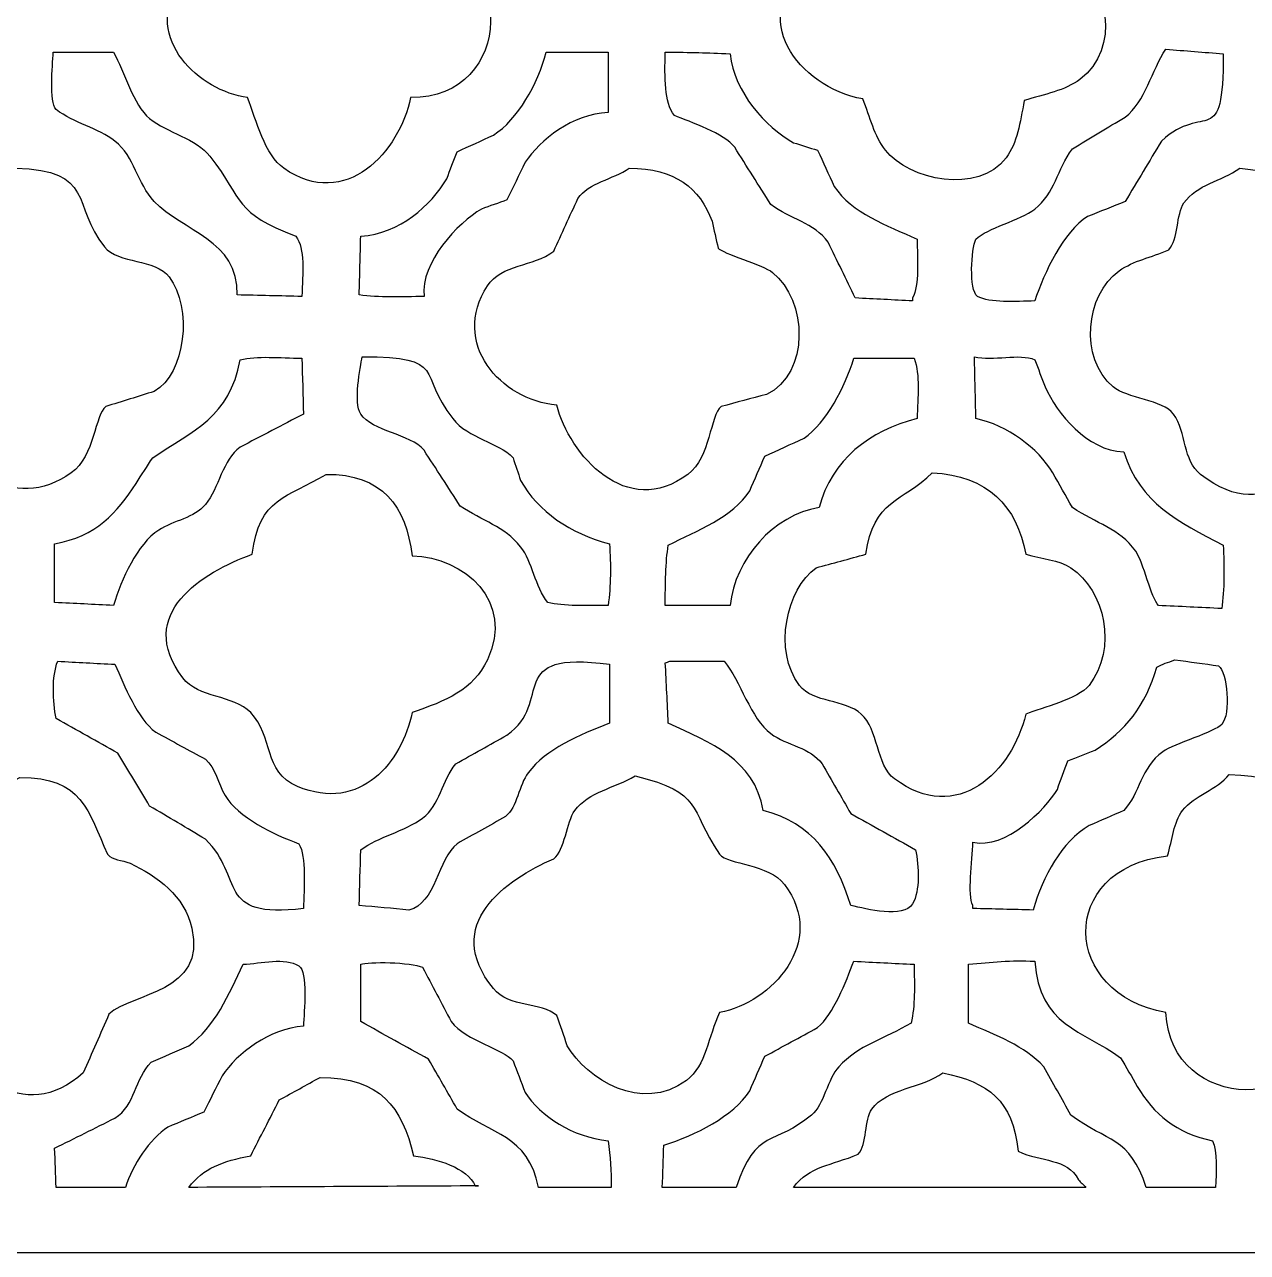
# Model space of a CAD drawing. Header units: centimetres. Extents: x -27.5 to -1.9, y -9.6 to -4.5.
# Drawn here: x -22.491 to -19.989, y -9.553 to -7.04 of the extents above; entities that cross this region are included whole.
import ezdxf

# ---------------------------------------------------------------- set-up
doc = ezdxf.new("R2010")
doc.units = ezdxf.units.CM
doc.header["$MEASUREMENT"] = 0
doc.layers.add('layer 1', color=7, linetype='Continuous')

msp = doc.modelspace()

# ---------------------------------------------------------------- linework, layer by layer
at = {"layer": 'layer 1', "color": 250}
for points, knots in [([(-27.47273, -4.52768), (-27.47273, -4.52768), (-16.31214, -4.52768), (-16.31214, -4.52768), (-16.31214, -4.52768), (-16.31214, -4.52768), (-16.31214, -9.55272), (-16.31214, -9.55272), (-16.31214, -9.55272), (-16.31214, -9.55272), (-27.47273, -9.55272), (-27.47273, -9.55272), (-27.47273, -9.55272), (-27.47273, -9.55272), (-27.47273, -4.52768), (-27.47273, -4.52768)], [0, 0, 0, 0, 0.2, 0.2, 0.2, 0.2, 0.4, 0.4, 0.4, 0.4, 0.6, 0.6, 0.6, 0.6, 1, 1, 1, 1]), ([(-21.8958, -6.71126), (-21.92749, -6.7349), (-21.96629, -6.74604), (-21.98834, -6.77912), (-21.98834, -6.77912), (-22.00273, -6.81099), (-22.01713, -6.84288), (-22.03153, -6.87475), (-22.03153, -6.87475), (-22.07652, -6.91581), (-22.14296, -6.90031), (-22.17651, -6.95495), (-22.17651, -6.95495), (-22.2475, -7.07058), (-22.13426, -7.17636), (-22.03461, -7.18939), (-22.03461, -7.18939), (-22.01668, -7.23701), (-21.9997, -7.30716), (-21.96058, -7.33437), (-21.96058, -7.33437), (-21.83404, -7.42238), (-21.72315, -7.29967), (-21.70146, -7.18939), (-21.70146, -7.18939), (-21.48761, -7.19403), (-21.48029, -6.87547), (-21.69529, -6.88092), (-21.69529, -6.88092), (-21.71972, -6.77554), (-21.76288, -6.70893), (-21.8958, -6.71126)], [0, 0, 0, 0, 0.1111111, 0.1111111, 0.1111111, 0.1111111, 0.2222222, 0.2222222, 0.2222222, 0.2222222, 0.3333333, 0.3333333, 0.3333333, 0.3333333, 0.4444444, 0.4444444, 0.4444444, 0.4444444, 0.5555556, 0.5555556, 0.5555556, 0.5555556, 0.6666667, 0.6666667, 0.6666667, 0.6666667, 0.7777778, 0.7777778, 0.7777778, 0.7777778, 1, 1, 1, 1]), ([(-20.63722, -6.71126), (-20.67158, -6.73595), (-20.71715, -6.74536), (-20.7421, -6.77912), (-20.7421, -6.77912), (-20.75839, -6.80114), (-20.76004, -6.86189), (-20.78221, -6.87783), (-20.78221, -6.87783), (-20.82127, -6.89409), (-20.85394, -6.89812), (-20.884, -6.92102), (-20.884, -6.92102), (-21.01693, -7.02228), (-20.90886, -7.16815), (-20.77604, -7.19248), (-20.77604, -7.19248), (-20.76093, -7.23072), (-20.75266, -7.26789), (-20.72977, -7.29736), (-20.72977, -7.29736), (-20.68236, -7.35838), (-20.53959, -7.38881), (-20.48299, -7.31278), (-20.48299, -7.31278), (-20.46021, -7.28219), (-20.45407, -7.24161), (-20.44597, -7.19556), (-20.44597, -7.19556), (-20.40431, -7.18286), (-20.36262, -7.17554), (-20.33183, -7.15237), (-20.33183, -7.15237), (-20.24815, -7.0894), (-20.27306, -6.95489), (-20.35034, -6.9056), (-20.35034, -6.9056), (-20.37647, -6.88893), (-20.40807, -6.88703), (-20.44288, -6.87783), (-20.44288, -6.87783), (-20.47112, -6.78304), (-20.50841, -6.70866), (-20.63722, -6.71126)], [0, 0, 0, 0, 0.0833333, 0.0833333, 0.0833333, 0.0833333, 0.1666667, 0.1666667, 0.1666667, 0.1666667, 0.25, 0.25, 0.25, 0.25, 0.3333333, 0.3333333, 0.3333333, 0.3333333, 0.4166667, 0.4166667, 0.4166667, 0.4166667, 0.5, 0.5, 0.5, 0.5, 0.5833333, 0.5833333, 0.5833333, 0.5833333, 0.6666667, 0.6666667, 0.6666667, 0.6666667, 0.75, 0.75, 0.75, 0.75, 0.8333333, 0.8333333, 0.8333333, 0.8333333, 1, 1, 1, 1]), ([(-22.43254, -7.09685), (-22.43357, -7.12602), (-22.44159, -7.19752), (-22.42637, -7.21407), (-22.42637, -7.21407), (-22.39044, -7.24231), (-22.34066, -7.25145), (-22.30607, -7.27885), (-22.30607, -7.27885), (-22.26589, -7.31067), (-22.26042, -7.36513), (-22.22586, -7.40224), (-22.22586, -7.40224), (-22.16886, -7.46346), (-22.05221, -7.48076), (-22.0562, -7.59349), (-22.0562, -7.59349), (-22.01199, -7.59452), (-21.96777, -7.59555), (-21.92356, -7.59658), (-21.92356, -7.59658), (-21.92228, -7.54715), (-21.91667, -7.49974), (-21.9359, -7.47319), (-21.9359, -7.47319), (-22.06235, -7.42519), (-22.04135, -7.40185), (-22.11173, -7.3097), (-22.11173, -7.3097), (-22.13957, -7.27324), (-22.19942, -7.2615), (-22.23512, -7.23258), (-22.23512, -7.23258), (-22.26989, -7.2044), (-22.28605, -7.13603), (-22.30915, -7.09685), (-22.30915, -7.09685), (-22.35028, -7.09685), (-22.39142, -7.09685), (-22.43254, -7.09685)], [0, 0, 0, 0, 0.0909091, 0.0909091, 0.0909091, 0.0909091, 0.1818182, 0.1818182, 0.1818182, 0.1818182, 0.2727273, 0.2727273, 0.2727273, 0.2727273, 0.3636364, 0.3636364, 0.3636364, 0.3636364, 0.4545455, 0.4545455, 0.4545455, 0.4545455, 0.5454545, 0.5454545, 0.5454545, 0.5454545, 0.6363636, 0.6363636, 0.6363636, 0.6363636, 0.7272727, 0.7272727, 0.7272727, 0.7272727, 0.8181818, 0.8181818, 0.8181818, 0.8181818, 1, 1, 1, 1]), ([(-21.80325, -7.47319), (-21.80428, -7.51328), (-21.80531, -7.55339), (-21.80634, -7.59349), (-21.80634, -7.59349), (-21.7659, -7.59936), (-21.71893, -7.5972), (-21.6737, -7.59658), (-21.6737, -7.59658), (-21.68125, -7.52697), (-21.60445, -7.44596), (-21.55648, -7.41766), (-21.55648, -7.41766), (-21.539, -7.41149), (-21.52151, -7.40532), (-21.50404, -7.39915), (-21.50404, -7.39915), (-21.4917, -7.37345), (-21.47936, -7.34774), (-21.46702, -7.32203), (-21.46702, -7.32203), (-21.43586, -7.27599), (-21.37007, -7.22308), (-21.29736, -7.22024), (-21.29736, -7.22024), (-21.29736, -7.17911), (-21.29736, -7.13797), (-21.29736, -7.09685), (-21.29736, -7.09685), (-21.33951, -7.09685), (-21.38168, -7.09685), (-21.42383, -7.09685), (-21.42383, -7.09685), (-21.44081, -7.16171), (-21.48128, -7.23416), (-21.5318, -7.26651), (-21.5318, -7.26651), (-21.55647, -7.27782), (-21.58116, -7.28913), (-21.60583, -7.30044), (-21.60583, -7.30044), (-21.61303, -7.31895), (-21.62023, -7.33746), (-21.62743, -7.35597), (-21.62743, -7.35597), (-21.66023, -7.41047), (-21.72263, -7.46766), (-21.80325, -7.47319)], [0, 0, 0, 0, 0.0769231, 0.0769231, 0.0769231, 0.0769231, 0.1538462, 0.1538462, 0.1538462, 0.1538462, 0.2307692, 0.2307692, 0.2307692, 0.2307692, 0.3076923, 0.3076923, 0.3076923, 0.3076923, 0.3846154, 0.3846154, 0.3846154, 0.3846154, 0.4615385, 0.4615385, 0.4615385, 0.4615385, 0.5384615, 0.5384615, 0.5384615, 0.5384615, 0.6153846, 0.6153846, 0.6153846, 0.6153846, 0.6923077, 0.6923077, 0.6923077, 0.6923077, 0.7692308, 0.7692308, 0.7692308, 0.7692308, 0.8461538, 0.8461538, 0.8461538, 0.8461538, 1, 1, 1, 1]), ([(-21.18014, -7.09685), (-21.1816, -7.14959), (-21.18279, -7.19825), (-21.16163, -7.22641), (-21.16163, -7.22641), (-21.12773, -7.23973), (-21.05949, -7.26326), (-21.03824, -7.29119), (-21.03824, -7.29119), (-21.01356, -7.33026), (-20.98888, -7.36934), (-20.96421, -7.40841), (-20.96421, -7.40841), (-20.92513, -7.43804), (-20.87553, -7.44576), (-20.84699, -7.48553), (-20.84699, -7.48553), (-20.82848, -7.52357), (-20.80997, -7.56162), (-20.79146, -7.59966), (-20.79146, -7.59966), (-20.75239, -7.60172), (-20.71331, -7.60377), (-20.67424, -7.60583), (-20.67424, -7.60583), (-20.67424, -7.60377), (-20.67424, -7.60172), (-20.67424, -7.59966), (-20.67424, -7.59966), (-20.66, -7.57318), (-20.6643, -7.51959), (-20.66499, -7.47936), (-20.66499, -7.47936), (-20.72783, -7.45048), (-20.79824, -7.42626), (-20.83465, -7.37139), (-20.83465, -7.37139), (-20.84596, -7.34671), (-20.85727, -7.32203), (-20.86858, -7.29736), (-20.86858, -7.29736), (-20.88503, -7.29222), (-20.90148, -7.28707), (-20.91793, -7.28193), (-20.91793, -7.28193), (-20.97578, -7.24828), (-21.03847, -7.181), (-21.04749, -7.09993), (-21.04749, -7.09993), (-21.0964, -7.09774), (-21.12582, -7.09685), (-21.18014, -7.09685)], [0, 0, 0, 0, 0.0714286, 0.0714286, 0.0714286, 0.0714286, 0.1428571, 0.1428571, 0.1428571, 0.1428571, 0.2142857, 0.2142857, 0.2142857, 0.2142857, 0.2857143, 0.2857143, 0.2857143, 0.2857143, 0.3571429, 0.3571429, 0.3571429, 0.3571429, 0.4285714, 0.4285714, 0.4285714, 0.4285714, 0.5, 0.5, 0.5, 0.5, 0.5714286, 0.5714286, 0.5714286, 0.5714286, 0.6428571, 0.6428571, 0.6428571, 0.6428571, 0.7142857, 0.7142857, 0.7142857, 0.7142857, 0.7857143, 0.7857143, 0.7857143, 0.7857143, 0.8571429, 0.8571429, 0.8571429, 0.8571429, 1, 1, 1, 1]), ([(-20.156, -7.09068), (-20.18504, -7.13364), (-20.19817, -7.19833), (-20.23929, -7.22949), (-20.23929, -7.22949), (-20.27528, -7.25108), (-20.31127, -7.27268), (-20.34726, -7.29427), (-20.34726, -7.29427), (-20.3793, -7.33832), (-20.38245, -7.38452), (-20.42438, -7.41766), (-20.42438, -7.41766), (-20.45342, -7.44062), (-20.52225, -7.45693), (-20.54468, -7.47936), (-20.54468, -7.47936), (-20.55436, -7.49853), (-20.55929, -7.58377), (-20.5416, -7.59658), (-20.5416, -7.59658), (-20.5157, -7.61051), (-20.46389, -7.60652), (-20.42438, -7.60583), (-20.42438, -7.60583), (-20.40516, -7.54735), (-20.36481, -7.46366), (-20.31641, -7.43308), (-20.31641, -7.43308), (-20.29071, -7.4228), (-20.26499, -7.41252), (-20.23929, -7.40224), (-20.23929, -7.40224), (-20.21462, -7.36111), (-20.18993, -7.31997), (-20.16526, -7.27885), (-20.16526, -7.27885), (-20.0761, -7.19619), (-20.03827, -7.3018), (-20.03878, -7.09993), (-20.03878, -7.09993), (-20.07785, -7.09685), (-20.11693, -7.09376), (-20.156, -7.09068)], [0, 0, 0, 0, 0.0833333, 0.0833333, 0.0833333, 0.0833333, 0.1666667, 0.1666667, 0.1666667, 0.1666667, 0.25, 0.25, 0.25, 0.25, 0.3333333, 0.3333333, 0.3333333, 0.3333333, 0.4166667, 0.4166667, 0.4166667, 0.4166667, 0.5, 0.5, 0.5, 0.5, 0.5833333, 0.5833333, 0.5833333, 0.5833333, 0.6666667, 0.6666667, 0.6666667, 0.6666667, 0.75, 0.75, 0.75, 0.75, 0.8333333, 0.8333333, 0.8333333, 0.8333333, 1, 1, 1, 1]), ([(-22.50966, -7.33437), (-22.60765, -7.39517), (-22.61727, -7.37684), (-22.65464, -7.50403), (-22.65464, -7.50403), (-22.77093, -7.5162), (-22.87766, -7.64142), (-22.79346, -7.7539), (-22.79346, -7.7539), (-22.76496, -7.79196), (-22.70046, -7.7982), (-22.65464, -7.81868), (-22.65464, -7.81868), (-22.6397, -7.947), (-22.51389, -8.04286), (-22.39552, -7.95749), (-22.39552, -7.95749), (-22.34728, -7.92269), (-22.34715, -7.83858), (-22.32458, -7.82176), (-22.32458, -7.82176), (-22.29168, -7.81148), (-22.25876, -7.8012), (-22.22586, -7.79091), (-22.22586, -7.79091), (-22.16156, -7.75521), (-22.147, -7.61982), (-22.19502, -7.55647), (-22.19502, -7.55647), (-22.22339, -7.51905), (-22.29921, -7.53023), (-22.32766, -7.49478), (-22.32766, -7.49478), (-22.39465, -7.41131), (-22.34666, -7.33704), (-22.50966, -7.33437)], [0, 0, 0, 0, 0.1, 0.1, 0.1, 0.1, 0.2, 0.2, 0.2, 0.2, 0.3, 0.3, 0.3, 0.3, 0.4, 0.4, 0.4, 0.4, 0.5, 0.5, 0.5, 0.5, 0.6, 0.6, 0.6, 0.6, 0.7, 0.7, 0.7, 0.7, 0.8, 0.8, 0.8, 0.8, 1, 1, 1, 1]), ([(-21.25417, -7.33437), (-21.28708, -7.35694), (-21.3366, -7.36344), (-21.35905, -7.39607), (-21.35905, -7.39607), (-21.3755, -7.43205), (-21.39196, -7.46805), (-21.40841, -7.50403), (-21.40841, -7.50403), (-21.4509, -7.53628), (-21.51465, -7.52969), (-21.54414, -7.57498), (-21.54414, -7.57498), (-21.62011, -7.69168), (-21.51715, -7.80908), (-21.40224, -7.81868), (-21.40224, -7.81868), (-21.37655, -7.92079), (-21.25868, -8.05418), (-21.13387, -7.96057), (-21.13387, -7.96057), (-21.08797, -7.92615), (-21.08833, -7.83962), (-21.066, -7.82176), (-21.066, -7.82176), (-21.03516, -7.81354), (-21.0043, -7.80531), (-20.97346, -7.79708), (-20.97346, -7.79708), (-20.88394, -7.75523), (-20.88898, -7.60393), (-20.96112, -7.54722), (-20.96112, -7.54722), (-20.97916, -7.53304), (-21.06428, -7.50751), (-21.07217, -7.49786), (-21.07217, -7.49786), (-21.07628, -7.47936), (-21.0804, -7.46085), (-21.08451, -7.44234), (-21.08451, -7.44234), (-21.10963, -7.37517), (-21.16036, -7.33393), (-21.25417, -7.33437)], [0, 0, 0, 0, 0.0833333, 0.0833333, 0.0833333, 0.0833333, 0.1666667, 0.1666667, 0.1666667, 0.1666667, 0.25, 0.25, 0.25, 0.25, 0.3333333, 0.3333333, 0.3333333, 0.3333333, 0.4166667, 0.4166667, 0.4166667, 0.4166667, 0.5, 0.5, 0.5, 0.5, 0.5833333, 0.5833333, 0.5833333, 0.5833333, 0.6666667, 0.6666667, 0.6666667, 0.6666667, 0.75, 0.75, 0.75, 0.75, 0.8333333, 0.8333333, 0.8333333, 0.8333333, 1, 1, 1, 1]), ([(-20.00485, -7.33437), (-20.04288, -7.36078), (-20.09299, -7.36738), (-20.11899, -7.40532), (-20.11899, -7.40532), (-20.13462, -7.42815), (-20.13073, -7.47998), (-20.14983, -7.50095), (-20.14983, -7.50095), (-20.1865, -7.51744), (-20.22151, -7.52262), (-20.25163, -7.54414), (-20.25163, -7.54414), (-20.32065, -7.59346), (-20.33375, -7.72227), (-20.26397, -7.78166), (-20.26397, -7.78166), (-20.2365, -7.80504), (-20.16153, -7.80818), (-20.14058, -7.83719), (-20.14058, -7.83719), (-20.11301, -7.87537), (-20.12187, -7.93199), (-20.08505, -7.96057), (-20.08505, -7.96057), (-19.93707, -8.07546), (-19.86362, -7.92606), (-19.8136, -7.82485), (-19.8136, -7.82485), (-19.68724, -7.81534), (-19.60486, -7.66017), (-19.69021, -7.54722), (-19.69021, -7.54722), (-19.71876, -7.50944), (-19.777, -7.51528), (-19.81668, -7.48861), (-19.81668, -7.48861), (-19.84211, -7.38433), (-19.88491, -7.3437), (-20.00485, -7.33437)], [0, 0, 0, 0, 0.0909091, 0.0909091, 0.0909091, 0.0909091, 0.1818182, 0.1818182, 0.1818182, 0.1818182, 0.2727273, 0.2727273, 0.2727273, 0.2727273, 0.3636364, 0.3636364, 0.3636364, 0.3636364, 0.4545455, 0.4545455, 0.4545455, 0.4545455, 0.5454545, 0.5454545, 0.5454545, 0.5454545, 0.6363636, 0.6363636, 0.6363636, 0.6363636, 0.7272727, 0.7272727, 0.7272727, 0.7272727, 0.8181818, 0.8181818, 0.8181818, 0.8181818, 1, 1, 1, 1]), ([(-20.54777, -7.71997), (-20.54674, -7.76212), (-20.54571, -7.80429), (-20.54468, -7.84644), (-20.54468, -7.84644), (-20.48049, -7.86036), (-20.41726, -7.90687), (-20.38736, -7.95749), (-20.38736, -7.95749), (-20.37399, -7.98114), (-20.36062, -8.00479), (-20.34726, -8.02844), (-20.34726, -8.02844), (-20.29822, -8.06218), (-20.25157, -8.06981), (-20.2177, -8.1179), (-20.2177, -8.1179), (-20.20236, -8.13967), (-20.18548, -8.21486), (-20.17143, -8.22895), (-20.17143, -8.22895), (-20.12825, -8.231), (-20.08505, -8.23306), (-20.04187, -8.23512), (-20.04187, -8.23512), (-20.03611, -8.19752), (-20.03659, -8.14721), (-20.03878, -8.10556), (-20.03878, -8.10556), (-20.13162, -8.05567), (-20.20756, -8.02242), (-20.24238, -7.9143), (-20.24238, -7.9143), (-20.31683, -7.91257), (-20.3796, -7.83576), (-20.40278, -7.78166), (-20.40278, -7.78166), (-20.40998, -7.76315), (-20.41718, -7.74464), (-20.42438, -7.72613), (-20.42438, -7.72613), (-20.45526, -7.71204), (-20.50984, -7.72962), (-20.54777, -7.71997)], [0, 0, 0, 0, 0.0833333, 0.0833333, 0.0833333, 0.0833333, 0.1666667, 0.1666667, 0.1666667, 0.1666667, 0.25, 0.25, 0.25, 0.25, 0.3333333, 0.3333333, 0.3333333, 0.3333333, 0.4166667, 0.4166667, 0.4166667, 0.4166667, 0.5, 0.5, 0.5, 0.5, 0.5833333, 0.5833333, 0.5833333, 0.5833333, 0.6666667, 0.6666667, 0.6666667, 0.6666667, 0.75, 0.75, 0.75, 0.75, 0.8333333, 0.8333333, 0.8333333, 0.8333333, 1, 1, 1, 1]), ([(-22.42946, -8.22278), (-22.38936, -8.22483), (-22.34925, -8.22689), (-22.30915, -8.22895), (-22.30915, -8.22895), (-22.29261, -8.17507), (-22.26069, -8.10289), (-22.21661, -8.07471), (-22.21661, -8.07471), (-22.18578, -8.055), (-22.14362, -8.04969), (-22.12098, -8.02227), (-22.12098, -8.02227), (-22.09316, -7.98857), (-22.08602, -7.9303), (-22.05003, -7.90505), (-22.05003, -7.90505), (-22.00685, -7.88243), (-21.96366, -7.8598), (-21.92047, -7.83719), (-21.92047, -7.83719), (-21.9215, -7.79914), (-21.92253, -7.76109), (-21.92356, -7.72305), (-21.92356, -7.72305), (-21.96893, -7.72247), (-22.01537, -7.71755), (-22.05003, -7.72613), (-22.05003, -7.72613), (-22.07155, -7.84412), (-22.14558, -7.87017), (-22.22895, -7.92664), (-22.22895, -7.92664), (-22.24026, -7.94412), (-22.25157, -7.9616), (-22.26288, -7.97908), (-22.26288, -7.97908), (-22.30146, -8.03891), (-22.34457, -8.08812), (-22.42946, -8.10247), (-22.42946, -8.10247), (-22.42946, -8.14257), (-22.42946, -8.18268), (-22.42946, -8.22278)], [0, 0, 0, 0, 0.0833333, 0.0833333, 0.0833333, 0.0833333, 0.1666667, 0.1666667, 0.1666667, 0.1666667, 0.25, 0.25, 0.25, 0.25, 0.3333333, 0.3333333, 0.3333333, 0.3333333, 0.4166667, 0.4166667, 0.4166667, 0.4166667, 0.5, 0.5, 0.5, 0.5, 0.5833333, 0.5833333, 0.5833333, 0.5833333, 0.6666667, 0.6666667, 0.6666667, 0.6666667, 0.75, 0.75, 0.75, 0.75, 0.8333333, 0.8333333, 0.8333333, 0.8333333, 1, 1, 1, 1]), ([(-21.80017, -7.71997), (-21.80458, -7.74138), (-21.8184, -7.81413), (-21.80325, -7.83719), (-21.80325, -7.83719), (-21.77972, -7.87302), (-21.70221, -7.87721), (-21.6737, -7.91122), (-21.6737, -7.91122), (-21.64902, -7.94926), (-21.62434, -7.98731), (-21.59966, -8.02535), (-21.59966, -8.02535), (-21.55473, -8.05637), (-21.50926, -8.06672), (-21.47627, -8.10864), (-21.47627, -8.10864), (-21.45156, -8.14004), (-21.44667, -8.19054), (-21.42075, -8.22278), (-21.42075, -8.22278), (-21.38833, -8.23073), (-21.33903, -8.22927), (-21.29736, -8.22895), (-21.29736, -8.22895), (-21.29108, -8.18725), (-21.29167, -8.14731), (-21.29427, -8.10247), (-21.29427, -8.10247), (-21.37501, -8.08194), (-21.43997, -8.03729), (-21.47627, -7.97291), (-21.47627, -7.97291), (-21.48141, -7.95749), (-21.48656, -7.94207), (-21.4917, -7.92664), (-21.4917, -7.92664), (-21.52261, -7.89392), (-21.5823, -7.88792), (-21.61509, -7.84644), (-21.61509, -7.84644), (-21.68855, -7.7535), (-21.62348, -7.71999), (-21.80017, -7.71997)], [0, 0, 0, 0, 0.0833333, 0.0833333, 0.0833333, 0.0833333, 0.1666667, 0.1666667, 0.1666667, 0.1666667, 0.25, 0.25, 0.25, 0.25, 0.3333333, 0.3333333, 0.3333333, 0.3333333, 0.4166667, 0.4166667, 0.4166667, 0.4166667, 0.5, 0.5, 0.5, 0.5, 0.5833333, 0.5833333, 0.5833333, 0.5833333, 0.6666667, 0.6666667, 0.6666667, 0.6666667, 0.75, 0.75, 0.75, 0.75, 0.8333333, 0.8333333, 0.8333333, 0.8333333, 1, 1, 1, 1]), ([(-21.18014, -8.22895), (-21.13593, -8.22895), (-21.0917, -8.22895), (-21.04749, -8.22895), (-21.04749, -8.22895), (-21.03725, -8.13273), (-20.95867, -8.04384), (-20.86549, -8.02844), (-20.86549, -8.02844), (-20.83965, -7.93062), (-20.76293, -7.87123), (-20.66499, -7.84644), (-20.66499, -7.84644), (-20.66415, -7.80142), (-20.65825, -7.75838), (-20.67116, -7.72305), (-20.67116, -7.72305), (-20.71228, -7.72305), (-20.75342, -7.72305), (-20.79454, -7.72305), (-20.79454, -7.72305), (-20.81212, -7.78133), (-20.85053, -7.85518), (-20.89634, -7.88654), (-20.89634, -7.88654), (-20.92307, -7.89888), (-20.94981, -7.91122), (-20.97654, -7.92356), (-20.97654, -7.92356), (-20.98683, -7.94721), (-20.99711, -7.97086), (-21.00739, -7.99451), (-21.00739, -7.99451), (-21.04271, -8.0491), (-21.11464, -8.07486), (-21.17397, -8.10556), (-21.17397, -8.10556), (-21.17973, -8.13931), (-21.18033, -8.18634), (-21.18014, -8.22895)], [0, 0, 0, 0, 0.0909091, 0.0909091, 0.0909091, 0.0909091, 0.1818182, 0.1818182, 0.1818182, 0.1818182, 0.2727273, 0.2727273, 0.2727273, 0.2727273, 0.3636364, 0.3636364, 0.3636364, 0.3636364, 0.4545455, 0.4545455, 0.4545455, 0.4545455, 0.5454545, 0.5454545, 0.5454545, 0.5454545, 0.6363636, 0.6363636, 0.6363636, 0.6363636, 0.7272727, 0.7272727, 0.7272727, 0.7272727, 0.8181818, 0.8181818, 0.8181818, 0.8181818, 1, 1, 1, 1]), ([(-21.8742, -7.96057), (-21.95412, -8.00898), (-22.01117, -8.00721), (-22.02536, -8.12407), (-22.02536, -8.12407), (-22.127, -8.16131), (-22.26644, -8.24588), (-22.16725, -8.37701), (-22.16725, -8.37701), (-22.13547, -8.41904), (-22.0644, -8.41127), (-22.02844, -8.44796), (-22.02844, -8.44796), (-21.98096, -8.49641), (-22.00339, -8.56951), (-21.93281, -8.59912), (-21.93281, -8.59912), (-21.80262, -8.65372), (-21.71833, -8.54804), (-21.69837, -8.44796), (-21.69837, -8.44796), (-21.62921, -8.42427), (-21.57352, -8.40219), (-21.54414, -8.34), (-21.54414, -8.34), (-21.48805, -8.22128), (-21.59082, -8.12957), (-21.69837, -8.12715), (-21.69837, -8.12715), (-21.71008, -8.02613), (-21.75977, -7.95894), (-21.8742, -7.96057)], [0, 0, 0, 0, 0.1111111, 0.1111111, 0.1111111, 0.1111111, 0.2222222, 0.2222222, 0.2222222, 0.2222222, 0.3333333, 0.3333333, 0.3333333, 0.3333333, 0.4444444, 0.4444444, 0.4444444, 0.4444444, 0.5555556, 0.5555556, 0.5555556, 0.5555556, 0.6666667, 0.6666667, 0.6666667, 0.6666667, 0.7777778, 0.7777778, 0.7777778, 0.7777778, 1, 1, 1, 1]), ([(-20.63414, -7.95749), (-20.69424, -8.0166), (-20.75571, -8.01304), (-20.76987, -8.12407), (-20.76987, -8.12407), (-20.8038, -8.13332), (-20.83773, -8.14258), (-20.87166, -8.15183), (-20.87166, -8.15183), (-20.93199, -8.19413), (-20.96009, -8.3221), (-20.9056, -8.39244), (-20.9056, -8.39244), (-20.87738, -8.42886), (-20.81315, -8.42061), (-20.77912, -8.45105), (-20.77912, -8.45105), (-20.74425, -8.48224), (-20.74906, -8.55528), (-20.71126, -8.58369), (-20.71126, -8.58369), (-20.58331, -8.67984), (-20.46906, -8.56756), (-20.44288, -8.45105), (-20.44288, -8.45105), (-20.40799, -8.43726), (-20.33572, -8.42094), (-20.31332, -8.39244), (-20.31332, -8.39244), (-20.25418, -8.31715), (-20.28091, -8.19769), (-20.35034, -8.15183), (-20.35034, -8.15183), (-20.37571, -8.13507), (-20.41025, -8.13399), (-20.44288, -8.12407), (-20.44288, -8.12407), (-20.46046, -8.02573), (-20.52088, -7.96266), (-20.63414, -7.95749)], [0, 0, 0, 0, 0.0909091, 0.0909091, 0.0909091, 0.0909091, 0.1818182, 0.1818182, 0.1818182, 0.1818182, 0.2727273, 0.2727273, 0.2727273, 0.2727273, 0.3636364, 0.3636364, 0.3636364, 0.3636364, 0.4545455, 0.4545455, 0.4545455, 0.4545455, 0.5454545, 0.5454545, 0.5454545, 0.5454545, 0.6363636, 0.6363636, 0.6363636, 0.6363636, 0.7272727, 0.7272727, 0.7272727, 0.7272727, 0.8181818, 0.8181818, 0.8181818, 0.8181818, 1, 1, 1, 1]), ([(-21.80634, -8.84281), (-21.77241, -8.84589), (-21.73847, -8.84898), (-21.70454, -8.85206), (-21.70454, -8.85206), (-21.65026, -8.83999), (-21.64567, -8.7466), (-21.60583, -8.71633), (-21.60583, -8.71633), (-21.57293, -8.69783), (-21.54002, -8.67932), (-21.50712, -8.66081), (-21.50712, -8.66081), (-21.48311, -8.6417), (-21.47938, -8.59588), (-21.46085, -8.57135), (-21.46085, -8.57135), (-21.4236, -8.52205), (-21.35626, -8.49414), (-21.29427, -8.46956), (-21.29427, -8.46956), (-21.29427, -8.42946), (-21.29427, -8.38935), (-21.29427, -8.34925), (-21.29427, -8.34925), (-21.51212, -8.32012), (-21.40626, -8.4253), (-21.50404, -8.49423), (-21.50404, -8.49423), (-21.53899, -8.51377), (-21.57396, -8.53331), (-21.60892, -8.55284), (-21.60892, -8.55284), (-21.63715, -8.587), (-21.64095, -8.63745), (-21.67678, -8.6639), (-21.67678, -8.6639), (-21.714, -8.69137), (-21.76733, -8.70232), (-21.80325, -8.72867), (-21.80325, -8.72867), (-21.80428, -8.76672), (-21.80531, -8.80477), (-21.80634, -8.84281)], [0, 0, 0, 0, 0.0833333, 0.0833333, 0.0833333, 0.0833333, 0.1666667, 0.1666667, 0.1666667, 0.1666667, 0.25, 0.25, 0.25, 0.25, 0.3333333, 0.3333333, 0.3333333, 0.3333333, 0.4166667, 0.4166667, 0.4166667, 0.4166667, 0.5, 0.5, 0.5, 0.5, 0.5833333, 0.5833333, 0.5833333, 0.5833333, 0.6666667, 0.6666667, 0.6666667, 0.6666667, 0.75, 0.75, 0.75, 0.75, 0.8333333, 0.8333333, 0.8333333, 0.8333333, 1, 1, 1, 1]), ([(-20.13749, -8.34), (-20.15249, -8.34624), (-20.16348, -8.34793), (-20.17451, -8.35542), (-20.17451, -8.35542), (-20.19734, -8.43427), (-20.23945, -8.48585), (-20.30099, -8.52508), (-20.30099, -8.52508), (-20.31949, -8.53228), (-20.338, -8.53948), (-20.35651, -8.54668), (-20.35651, -8.54668), (-20.36371, -8.56621), (-20.37091, -8.58575), (-20.3781, -8.60529), (-20.3781, -8.60529), (-20.40225, -8.6463), (-20.48476, -8.7292), (-20.55085, -8.71325), (-20.55085, -8.71325), (-20.55152, -8.75195), (-20.56269, -8.82137), (-20.55085, -8.84281), (-20.55085, -8.84281), (-20.55085, -8.84487), (-20.55085, -8.84692), (-20.55085, -8.84898), (-20.55085, -8.84898), (-20.50972, -8.85001), (-20.46859, -8.85104), (-20.42746, -8.85206), (-20.42746, -8.85206), (-20.40858, -8.7825), (-20.36852, -8.71298), (-20.31332, -8.67932), (-20.31332, -8.67932), (-20.28968, -8.66904), (-20.26602, -8.65875), (-20.24238, -8.64847), (-20.24238, -8.64847), (-20.20799, -8.61264), (-20.20904, -8.56178), (-20.16217, -8.52817), (-20.16217, -8.52817), (-20.14044, -8.51258), (-20.05432, -8.48665), (-20.04187, -8.47264), (-20.04187, -8.47264), (-20.02215, -8.45045), (-20.03081, -8.36492), (-20.04804, -8.35234), (-20.04804, -8.35234), (-20.07785, -8.34822), (-20.10768, -8.34411), (-20.13749, -8.34)], [0, 0, 0, 0, 0.0666667, 0.0666667, 0.0666667, 0.0666667, 0.1333333, 0.1333333, 0.1333333, 0.1333333, 0.2, 0.2, 0.2, 0.2, 0.2666667, 0.2666667, 0.2666667, 0.2666667, 0.3333333, 0.3333333, 0.3333333, 0.3333333, 0.4, 0.4, 0.4, 0.4, 0.4666667, 0.4666667, 0.4666667, 0.4666667, 0.5333333, 0.5333333, 0.5333333, 0.5333333, 0.6, 0.6, 0.6, 0.6, 0.6666667, 0.6666667, 0.6666667, 0.6666667, 0.7333333, 0.7333333, 0.7333333, 0.7333333, 0.8, 0.8, 0.8, 0.8, 0.8666667, 0.8666667, 0.8666667, 0.8666667, 1, 1, 1, 1]), ([(-22.42329, -8.34308), (-22.43519, -8.3741), (-22.43408, -8.42553), (-22.42637, -8.4603), (-22.42637, -8.4603), (-22.38422, -8.48395), (-22.34205, -8.5076), (-22.2999, -8.53125), (-22.2999, -8.53125), (-22.27831, -8.56724), (-22.25671, -8.60323), (-22.23512, -8.63922), (-22.23512, -8.63922), (-22.19708, -8.66184), (-22.15902, -8.68446), (-22.12098, -8.70708), (-22.12098, -8.70708), (-22.04024, -8.7851), (-22.1021, -8.87104), (-21.92047, -8.84898), (-21.92047, -8.84898), (-21.91944, -8.80719), (-21.91383, -8.74311), (-21.92973, -8.71633), (-21.92973, -8.71633), (-21.98101, -8.69845), (-22.05418, -8.66188), (-22.08088, -8.61762), (-22.08088, -8.61762), (-22.09559, -8.59324), (-22.09975, -8.56099), (-22.12098, -8.54359), (-22.12098, -8.54359), (-22.15491, -8.52508), (-22.18885, -8.50657), (-22.22278, -8.48806), (-22.22278, -8.48806), (-22.26022, -8.46033), (-22.28648, -8.39374), (-22.30607, -8.34925), (-22.30607, -8.34925), (-22.34514, -8.3472), (-22.38422, -8.34514), (-22.42329, -8.34308)], [0, 0, 0, 0, 0.0833333, 0.0833333, 0.0833333, 0.0833333, 0.1666667, 0.1666667, 0.1666667, 0.1666667, 0.25, 0.25, 0.25, 0.25, 0.3333333, 0.3333333, 0.3333333, 0.3333333, 0.4166667, 0.4166667, 0.4166667, 0.4166667, 0.5, 0.5, 0.5, 0.5, 0.5833333, 0.5833333, 0.5833333, 0.5833333, 0.6666667, 0.6666667, 0.6666667, 0.6666667, 0.75, 0.75, 0.75, 0.75, 0.8333333, 0.8333333, 0.8333333, 0.8333333, 1, 1, 1, 1]), ([(-21.17088, -8.34308), (-21.17397, -8.34411), (-21.17705, -8.34514), (-21.18014, -8.34617), (-21.18014, -8.34617), (-21.17808, -8.38729), (-21.17602, -8.42843), (-21.17397, -8.46956), (-21.17397, -8.46956), (-21.08795, -8.51), (-20.99853, -8.54261), (-20.97963, -8.64847), (-20.97963, -8.64847), (-20.88014, -8.67349), (-20.83013, -8.74609), (-20.80071, -8.84281), (-20.80071, -8.84281), (-20.76758, -8.85046), (-20.69338, -8.86945), (-20.67424, -8.83972), (-20.67424, -8.83972), (-20.65881, -8.81254), (-20.66094, -8.76275), (-20.66807, -8.72867), (-20.66807, -8.72867), (-20.71228, -8.704), (-20.7565, -8.67932), (-20.80071, -8.65464), (-20.80071, -8.65464), (-20.82025, -8.62071), (-20.83979, -8.58677), (-20.85932, -8.55284), (-20.85932, -8.55284), (-20.88279, -8.52021), (-20.93151, -8.5149), (-20.96421, -8.49115), (-20.96421, -8.49115), (-21.00539, -8.46123), (-21.02682, -8.38205), (-21.05983, -8.34308), (-21.05983, -8.34308), (-21.09685, -8.34308), (-21.13387, -8.34308), (-21.17088, -8.34308)], [0, 0, 0, 0, 0.0833333, 0.0833333, 0.0833333, 0.0833333, 0.1666667, 0.1666667, 0.1666667, 0.1666667, 0.25, 0.25, 0.25, 0.25, 0.3333333, 0.3333333, 0.3333333, 0.3333333, 0.4166667, 0.4166667, 0.4166667, 0.4166667, 0.5, 0.5, 0.5, 0.5, 0.5833333, 0.5833333, 0.5833333, 0.5833333, 0.6666667, 0.6666667, 0.6666667, 0.6666667, 0.75, 0.75, 0.75, 0.75, 0.8333333, 0.8333333, 0.8333333, 0.8333333, 1, 1, 1, 1]), ([(-22.50041, -8.58061), (-22.54839, -8.60865), (-22.60438, -8.614), (-22.62997, -8.6639), (-22.62997, -8.6639), (-22.63819, -8.69268), (-22.64642, -8.72148), (-22.65464, -8.75027), (-22.65464, -8.75027), (-22.69371, -8.76466), (-22.73279, -8.77906), (-22.77186, -8.79345), (-22.77186, -8.79345), (-22.90253, -8.89728), (-22.76119, -9.03988), (-22.64847, -9.06183), (-22.64847, -9.06183), (-22.62161, -9.1865), (-22.4929, -9.29455), (-22.37085, -9.18522), (-22.37085, -9.18522), (-22.35337, -9.14512), (-22.33588, -9.10501), (-22.31841, -9.06491), (-22.31841, -9.06491), (-22.27079, -9.02179), (-22.11845, -9.02092), (-22.14875, -8.88908), (-22.14875, -8.88908), (-22.16394, -8.82294), (-22.21967, -8.78238), (-22.27522, -8.75644), (-22.27522, -8.75644), (-22.29274, -8.74825), (-22.30995, -8.75145), (-22.32149, -8.73793), (-22.32149, -8.73793), (-22.36107, -8.64993), (-22.37264, -8.58013), (-22.50041, -8.58061)], [0, 0, 0, 0, 0.0909091, 0.0909091, 0.0909091, 0.0909091, 0.1818182, 0.1818182, 0.1818182, 0.1818182, 0.2727273, 0.2727273, 0.2727273, 0.2727273, 0.3636364, 0.3636364, 0.3636364, 0.3636364, 0.4545455, 0.4545455, 0.4545455, 0.4545455, 0.5454545, 0.5454545, 0.5454545, 0.5454545, 0.6363636, 0.6363636, 0.6363636, 0.6363636, 0.7272727, 0.7272727, 0.7272727, 0.7272727, 0.8181818, 0.8181818, 0.8181818, 0.8181818, 1, 1, 1, 1]), ([(-21.24183, -8.57752), (-21.28422, -8.60274), (-21.33668, -8.61009), (-21.36522, -8.64847), (-21.36522, -8.64847), (-21.38266, -8.67191), (-21.38513, -8.72971), (-21.40841, -8.74718), (-21.40841, -8.74718), (-21.50578, -8.78928), (-21.63874, -8.88215), (-21.5318, -9.01247), (-21.5318, -9.01247), (-21.49837, -9.05321), (-21.43461, -9.03928), (-21.40224, -9.068), (-21.40224, -9.068), (-21.39504, -9.08856), (-21.38784, -9.10913), (-21.38065, -9.12969), (-21.38065, -9.12969), (-21.34156, -9.19818), (-21.22773, -9.26838), (-21.13695, -9.20064), (-21.13695, -9.20064), (-21.09586, -9.16998), (-21.09271, -9.11042), (-21.06909, -9.06183), (-21.06909, -9.06183), (-20.96284, -9.04216), (-20.8475, -8.91722), (-20.93644, -8.79962), (-20.93644, -8.79962), (-20.96851, -8.75723), (-21.05157, -8.75958), (-21.06909, -8.73793), (-21.06909, -8.73793), (-21.13476, -8.64061), (-21.10019, -8.61347), (-21.24183, -8.57752)], [0, 0, 0, 0, 0.0909091, 0.0909091, 0.0909091, 0.0909091, 0.1818182, 0.1818182, 0.1818182, 0.1818182, 0.2727273, 0.2727273, 0.2727273, 0.2727273, 0.3636364, 0.3636364, 0.3636364, 0.3636364, 0.4545455, 0.4545455, 0.4545455, 0.4545455, 0.5454545, 0.5454545, 0.5454545, 0.5454545, 0.6363636, 0.6363636, 0.6363636, 0.6363636, 0.7272727, 0.7272727, 0.7272727, 0.7272727, 0.8181818, 0.8181818, 0.8181818, 0.8181818, 1, 1, 1, 1]), ([(-20.02644, -8.57444), (-20.05111, -8.60643), (-20.09796, -8.61718), (-20.12207, -8.64847), (-20.12207, -8.64847), (-20.14068, -8.67262), (-20.14222, -8.70817), (-20.15292, -8.74101), (-20.15292, -8.74101), (-20.38052, -8.76854), (-20.36907, -9.02461), (-20.156, -9.06183), (-20.156, -9.06183), (-20.14685, -9.26968), (-19.83622, -9.27325), (-19.83519, -9.068), (-19.83519, -9.068), (-19.74015, -9.04034), (-19.57965, -8.95684), (-19.67787, -8.8243), (-19.67787, -8.8243), (-19.71199, -8.77825), (-19.77362, -8.76002), (-19.82594, -8.73176), (-19.82594, -8.73176), (-19.84779, -8.61787), (-19.89416, -8.58005), (-20.02644, -8.57444)], [0, 0, 0, 0, 0.125, 0.125, 0.125, 0.125, 0.25, 0.25, 0.25, 0.25, 0.375, 0.375, 0.375, 0.375, 0.5, 0.5, 0.5, 0.5, 0.625, 0.625, 0.625, 0.625, 0.75, 0.75, 0.75, 0.75, 1, 1, 1, 1]), ([(-22.42637, -9.41966), (-22.37908, -9.41966), (-22.33177, -9.41966), (-22.28447, -9.41966), (-22.28447, -9.41966), (-22.26982, -9.37348), (-22.23534, -9.32039), (-22.1981, -9.29627), (-22.1981, -9.29627), (-22.17343, -9.28598), (-22.14874, -9.2757), (-22.12407, -9.26542), (-22.12407, -9.26542), (-22.11173, -9.24074), (-22.09939, -9.21606), (-22.08705, -9.19139), (-22.08705, -9.19139), (-22.05616, -9.1455), (-21.99037, -9.09479), (-21.92047, -9.08959), (-21.92047, -9.08959), (-21.9194, -9.05871), (-21.91091, -8.97953), (-21.92973, -8.9662), (-21.92973, -8.9662), (-21.9591, -8.94833), (-22.00673, -8.96122), (-22.04386, -8.96311), (-22.04386, -8.96311), (-22.07194, -9.02336), (-22.10276, -9.09339), (-22.15491, -9.12969), (-22.15491, -9.12969), (-22.18062, -9.141), (-22.20633, -9.15231), (-22.23203, -9.16362), (-22.23203, -9.16362), (-22.26575, -9.19685), (-22.26369, -9.25163), (-22.30607, -9.27776), (-22.30607, -9.27776), (-22.34719, -9.29832), (-22.38833, -9.31889), (-22.42946, -9.33945), (-22.42946, -9.33945), (-22.42843, -9.36618), (-22.4274, -9.39292), (-22.42637, -9.41966)], [0, 0, 0, 0, 0.0769231, 0.0769231, 0.0769231, 0.0769231, 0.1538462, 0.1538462, 0.1538462, 0.1538462, 0.2307692, 0.2307692, 0.2307692, 0.2307692, 0.3076923, 0.3076923, 0.3076923, 0.3076923, 0.3846154, 0.3846154, 0.3846154, 0.3846154, 0.4615385, 0.4615385, 0.4615385, 0.4615385, 0.5384615, 0.5384615, 0.5384615, 0.5384615, 0.6153846, 0.6153846, 0.6153846, 0.6153846, 0.6923077, 0.6923077, 0.6923077, 0.6923077, 0.7692308, 0.7692308, 0.7692308, 0.7692308, 0.8461538, 0.8461538, 0.8461538, 0.8461538, 1, 1, 1, 1]), ([(-21.29119, -9.41966), (-21.2899, -9.38567), (-21.29256, -9.35719), (-21.29736, -9.32403), (-21.29736, -9.32403), (-21.36969, -9.31656), (-21.4354, -9.27434), (-21.46702, -9.22532), (-21.46702, -9.22532), (-21.47524, -9.20373), (-21.48347, -9.18213), (-21.4917, -9.16054), (-21.4917, -9.16054), (-21.51087, -9.13611), (-21.58676, -9.12092), (-21.61817, -9.08033), (-21.61817, -9.08033), (-21.63771, -9.04332), (-21.65725, -9.0063), (-21.67678, -8.96928), (-21.67678, -8.96928), (-21.70034, -8.95832), (-21.78871, -8.95735), (-21.80325, -8.96311), (-21.80325, -8.96311), (-21.80325, -9.00218), (-21.80325, -9.04127), (-21.80325, -9.08033), (-21.80325, -9.08033), (-21.75699, -9.10604), (-21.71071, -9.13175), (-21.66444, -9.15745), (-21.66444, -9.15745), (-21.64491, -9.19138), (-21.62537, -9.22532), (-21.60583, -9.25925), (-21.60583, -9.25925), (-21.5367, -9.31161), (-21.46187, -9.31141), (-21.43926, -9.41966), (-21.43926, -9.41966), (-21.38991, -9.41966), (-21.34054, -9.41966), (-21.29119, -9.41966)], [0, 0, 0, 0, 0.0833333, 0.0833333, 0.0833333, 0.0833333, 0.1666667, 0.1666667, 0.1666667, 0.1666667, 0.25, 0.25, 0.25, 0.25, 0.3333333, 0.3333333, 0.3333333, 0.3333333, 0.4166667, 0.4166667, 0.4166667, 0.4166667, 0.5, 0.5, 0.5, 0.5, 0.5833333, 0.5833333, 0.5833333, 0.5833333, 0.6666667, 0.6666667, 0.6666667, 0.6666667, 0.75, 0.75, 0.75, 0.75, 0.8333333, 0.8333333, 0.8333333, 0.8333333, 1, 1, 1, 1]), ([(-20.67116, -8.96311), (-20.71228, -8.96106), (-20.75342, -8.959), (-20.79454, -8.95694), (-20.79454, -8.95694), (-20.81065, -8.99874), (-20.836, -9.06524), (-20.86858, -9.09267), (-20.86858, -9.09267), (-20.90456, -9.11221), (-20.94056, -9.13175), (-20.97654, -9.15128), (-20.97654, -9.15128), (-20.98683, -9.17493), (-20.99711, -9.19859), (-21.00739, -9.22223), (-21.00739, -9.22223), (-21.04143, -9.27444), (-21.11856, -9.31269), (-21.18322, -9.33328), (-21.18322, -9.33328), (-21.18425, -9.36207), (-21.18528, -9.39087), (-21.18631, -9.41966), (-21.18631, -9.41966), (-21.13593, -9.41966), (-21.08553, -9.41966), (-21.03515, -9.41966), (-21.03515, -9.41966), (-20.9964, -9.29823), (-20.95536, -9.33497), (-20.88092, -9.27159), (-20.88092, -9.27159), (-20.85574, -9.25015), (-20.84773, -9.19765), (-20.82539, -9.17288), (-20.82539, -9.17288), (-20.78544, -9.12856), (-20.73088, -9.11553), (-20.67732, -9.08342), (-20.67732, -9.08342), (-20.6688, -9.04649), (-20.67045, -9.00753), (-20.67116, -8.96311)], [0, 0, 0, 0, 0.0833333, 0.0833333, 0.0833333, 0.0833333, 0.1666667, 0.1666667, 0.1666667, 0.1666667, 0.25, 0.25, 0.25, 0.25, 0.3333333, 0.3333333, 0.3333333, 0.3333333, 0.4166667, 0.4166667, 0.4166667, 0.4166667, 0.5, 0.5, 0.5, 0.5, 0.5833333, 0.5833333, 0.5833333, 0.5833333, 0.6666667, 0.6666667, 0.6666667, 0.6666667, 0.75, 0.75, 0.75, 0.75, 0.8333333, 0.8333333, 0.8333333, 0.8333333, 1, 1, 1, 1]), ([(-20.5601, -8.96311), (-20.5601, -9.00321), (-20.5601, -9.04332), (-20.5601, -9.08342), (-20.5601, -9.08342), (-20.50393, -9.10894), (-20.44422, -9.12981), (-20.40587, -9.17288), (-20.40587, -9.17288), (-20.38736, -9.20578), (-20.36885, -9.23869), (-20.35034, -9.27159), (-20.35034, -9.27159), (-20.27641, -9.32743), (-20.2301, -9.3151), (-20.1961, -9.41966), (-20.1961, -9.41966), (-20.14881, -9.41966), (-20.1015, -9.41966), (-20.05421, -9.41966), (-20.05421, -9.41966), (-20.05336, -9.38884), (-20.05048, -9.34501), (-20.06038, -9.32403), (-20.06038, -9.32403), (-20.13412, -9.30933), (-20.18151, -9.26906), (-20.21461, -9.21298), (-20.21461, -9.21298), (-20.22592, -9.19344), (-20.23724, -9.1739), (-20.24855, -9.15437), (-20.24855, -9.15437), (-20.32677, -9.09769), (-20.41476, -9.08931), (-20.42438, -8.95694), (-20.42438, -8.95694), (-20.47347, -8.95427), (-20.51221, -8.95902), (-20.5601, -8.96311)], [0, 0, 0, 0, 0.0909091, 0.0909091, 0.0909091, 0.0909091, 0.1818182, 0.1818182, 0.1818182, 0.1818182, 0.2727273, 0.2727273, 0.2727273, 0.2727273, 0.3636364, 0.3636364, 0.3636364, 0.3636364, 0.4545455, 0.4545455, 0.4545455, 0.4545455, 0.5454545, 0.5454545, 0.5454545, 0.5454545, 0.6363636, 0.6363636, 0.6363636, 0.6363636, 0.7272727, 0.7272727, 0.7272727, 0.7272727, 0.8181818, 0.8181818, 0.8181818, 0.8181818, 1, 1, 1, 1]), ([(-21.88654, -9.19447), (-21.9143, -9.20989), (-21.94207, -9.22532), (-21.96983, -9.24074), (-21.96983, -9.24074), (-21.98937, -9.27878), (-22.00891, -9.31683), (-22.02844, -9.35488), (-22.02844, -9.35488), (-22.08599, -9.36609), (-22.12631, -9.38036), (-22.15491, -9.41966), (-22.15491, -9.41966), (-21.95751, -9.41863), (-21.76005, -9.4176), (-21.56264, -9.41657), (-21.56264, -9.41657), (-21.5647, -9.41657), (-21.56676, -9.41657), (-21.56882, -9.41657), (-21.56882, -9.41657), (-21.58699, -9.37859), (-21.64562, -9.36124), (-21.69529, -9.35488), (-21.69529, -9.35488), (-21.71833, -9.25537), (-21.76353, -9.19463), (-21.88654, -9.19447)], [0, 0, 0, 0, 0.125, 0.125, 0.125, 0.125, 0.25, 0.25, 0.25, 0.25, 0.375, 0.375, 0.375, 0.375, 0.5, 0.5, 0.5, 0.5, 0.625, 0.625, 0.625, 0.625, 0.75, 0.75, 0.75, 0.75, 1, 1, 1, 1]), ([(-20.61254, -9.18522), (-20.6537, -9.21625), (-20.72739, -9.21746), (-20.75753, -9.25925), (-20.75753, -9.25925), (-20.77354, -9.28144), (-20.7669, -9.3306), (-20.78529, -9.35179), (-20.78529, -9.35179), (-20.84076, -9.37501), (-20.88534, -9.37524), (-20.91793, -9.41966), (-20.91793, -9.41966), (-20.71847, -9.41966), (-20.51895, -9.41966), (-20.31949, -9.41966), (-20.31949, -9.41966), (-20.32464, -9.41451), (-20.32978, -9.40937), (-20.33492, -9.40423), (-20.33492, -9.40423), (-20.35906, -9.35829), (-20.4104, -9.36858), (-20.45831, -9.34562), (-20.45831, -9.34562), (-20.46985, -9.24014), (-20.51825, -9.20537), (-20.61254, -9.18522)], [0, 0, 0, 0, 0.125, 0.125, 0.125, 0.125, 0.25, 0.25, 0.25, 0.25, 0.375, 0.375, 0.375, 0.375, 0.5, 0.5, 0.5, 0.5, 0.625, 0.625, 0.625, 0.625, 0.75, 0.75, 0.75, 0.75, 1, 1, 1, 1])]:
    msp.add_open_spline(points, degree=3, knots=knots, dxfattribs=at)

doc.saveas('drawing.dxf')
